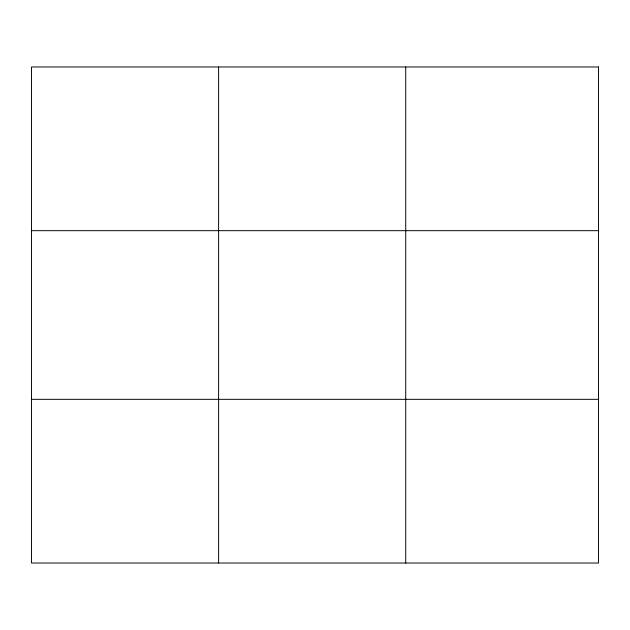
<?xml version="1.0" encoding="UTF-8"?>
<svg xmlns="http://www.w3.org/2000/svg" width="630" height="630" viewBox="0 0 630 630"><rect width="100%" height="100%" fill="white"/><g stroke="black" fill="none" stroke-linecap="round" stroke-linejoin="round"><path stroke-width="0.94" d="M218.61 563.023L218.61 66.977M405.72 563.023L405.72 66.977M31.5 230.674L598.5 230.674M31.5 399.325L598.5 399.325M598.5 66.977L598.5 563.023L31.5 563.023L31.5 66.977L598.5 66.977"/></g></svg>
